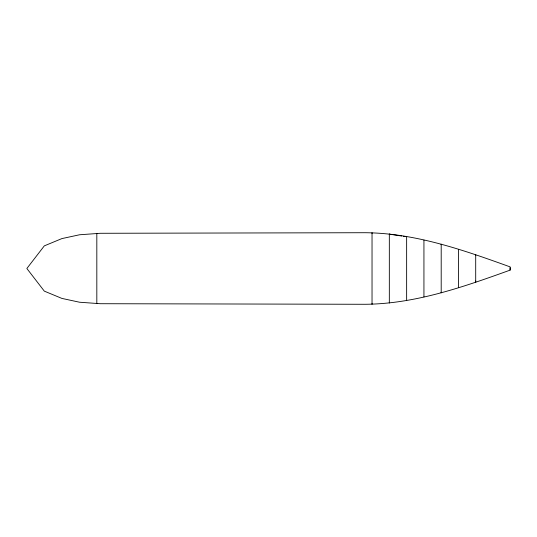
<?xml version="1.0" encoding="UTF-8"?>
<svg xmlns="http://www.w3.org/2000/svg" width="537" height="537" viewBox="0 0 537 537"><rect width="100%" height="100%" fill="white"/><g stroke="black" fill="none" stroke-linecap="round" stroke-linejoin="round"><path stroke-width="0.81" d="M510.15 269.279L510.143 266.896C463.404 250.041 415.376 233.112 365.093 232.716L100.325 233.286L79.57 234.77L61.876 238.596L44.309 245.872L26.85 268.5L44.309 291.128L61.876 298.404L79.57 302.23L100.325 303.714L365.093 304.284C415.376 303.895 463.397 286.946 510.143 270.118L510.15 267.721M475.715 280.999L475.701 282.24L475.701 254.76L475.708 255.317M441.213 244.718L441.199 244.16L441.199 292.84L441.213 292.282M96.828 233.696L96.821 233.34L96.821 303.66L96.828 303.304M372.047 233.179L372.034 232.81L372.034 304.19L372.047 303.821M389.345 234.354L389.332 233.998L389.332 303.002L389.345 302.646M458.464 249.383L458.464 287.617M406.643 236.481L406.637 300.519M423.935 296.867L423.935 240.133M389.325 234.145L401.703 236.018M403.347 236.273L404.999 236.522M510.143 270.084L510.143 269.467"/></g></svg>
